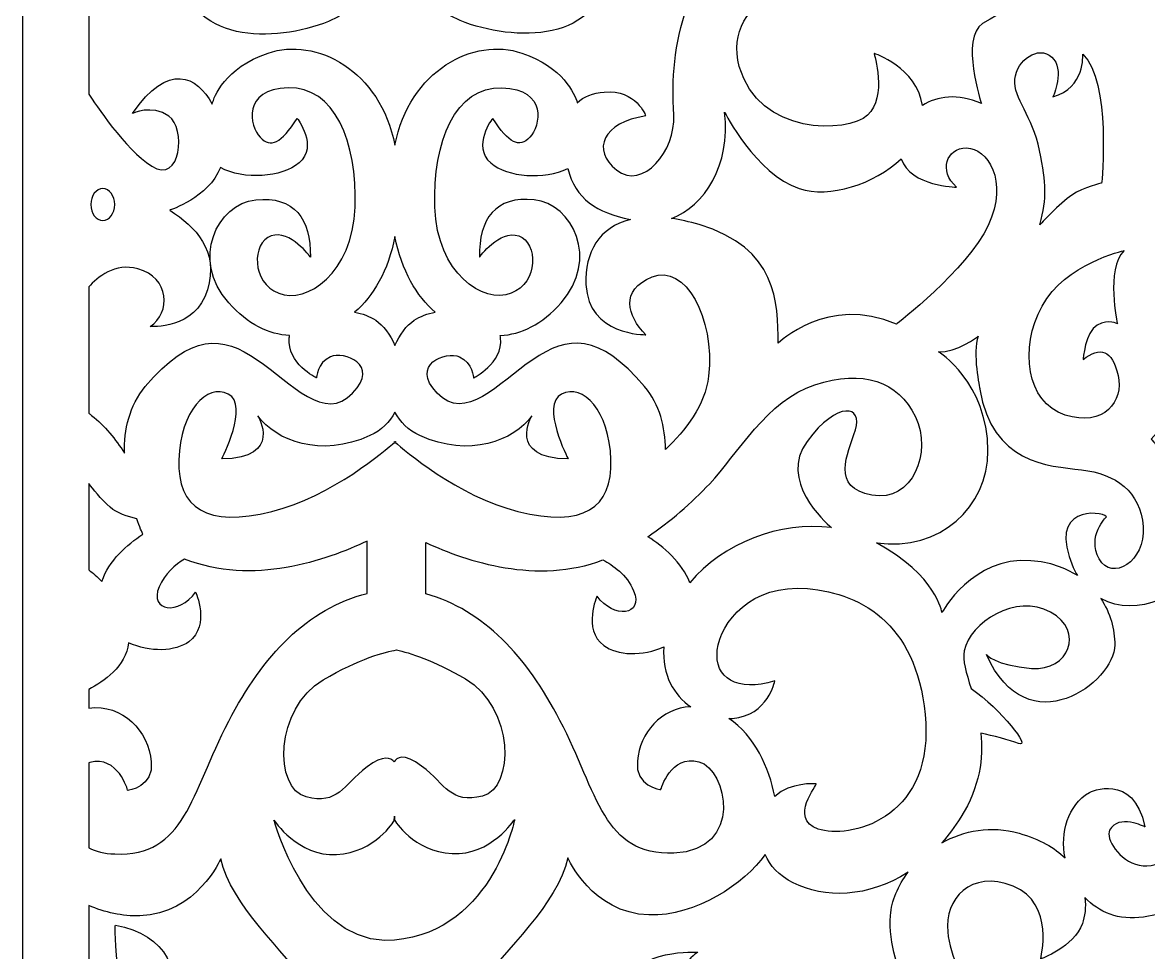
# Model space of a CAD drawing. Header units: centimetres. Extents: x -27.5 to -15.8, y -2.4 to 9.5.
# Drawn here: x -27.5 to -25.271, y 5.765 to 7.605 of the extents above; entities that cross this region are included whole.
import ezdxf

# ---------------------------------------------------------------- set-up
doc = ezdxf.new("R2010")
doc.units = ezdxf.units.CM
doc.header["$MEASUREMENT"] = 0
doc.layers.add('layer 1', color=7, linetype='Continuous')

msp = doc.modelspace()

# ---------------------------------------------------------------- linework, layer by layer
at = {"layer": 'layer 1', "color": 250}
for points, knots in [([(-21.89665, -2.43716), (-21.89665, -2.43716), (-27.5, -2.43716), (-27.5, -2.43716), (-27.5, -2.43716), (-27.5, -2.43716), (-27.5, 9.5), (-27.5, 9.5), (-27.5, 9.5), (-27.5, 9.5), (-21.89665, 9.5), (-21.89665, 9.5), (-21.89665, 9.5), (-21.89665, 9.5), (-21.89665, -2.43716), (-21.89665, -2.43716)], [0, 0, 0, 0, 0.2, 0.2, 0.2, 0.2, 0.4, 0.4, 0.4, 0.4, 0.6, 0.6, 0.6, 0.6, 1, 1, 1, 1]), ([(-27.36893, 7.46294), (-27.36893, 7.46294), (-27.36893, 7.7349), (-27.36893, 7.7349), (-27.36893, 7.7349), (-27.33963, 7.73187), (-27.25226, 7.72925), (-27.21783, 7.7999), (-27.21783, 7.7999), (-27.17621, 7.88541), (-27.21593, 7.9642), (-27.31624, 7.98096), (-27.31624, 7.98096), (-27.31624, 7.98096), (-27.31814, 7.94408), (-27.30868, 7.87703), (-27.30868, 7.87703), (-27.3032, 7.83817), (-27.33837, 7.82238), (-27.36893, 7.81598), (-27.36893, 7.81598), (-27.36893, 7.81598), (-27.36893, 8.02003), (-27.36893, 8.02003), (-27.36893, 8.02003), (-27.33678, 8.00648), (-27.30216, 7.99839), (-27.2679, 7.99949), (-27.2679, 7.99949), (-27.15495, 8.00311), (-27.10773, 8.11228), (-27.10773, 8.11228), (-27.10773, 8.11228), (-27.0872, 8.02131), (-26.98246, 7.92855), (-26.93112, 7.8594), (-26.93112, 7.8594), (-26.87979, 7.79027), (-26.91058, 7.70477), (-27.003, 7.67204), (-27.003, 7.67204), (-27.09542, 7.63928), (-27.12417, 7.76481), (-27.07693, 7.78664), (-27.07693, 7.78664), (-27.0297, 7.80847), (-27.003, 7.77937), (-27.003, 7.77937), (-27.003, 7.77937), (-27.003, 7.77937), (-27.00095, 7.84667), (-27.05434, 7.86485), (-27.05434, 7.86485), (-27.10773, 7.88305), (-27.20426, 7.87577), (-27.18988, 7.7175), (-27.18988, 7.7175), (-27.17551, 7.55922), (-27.00095, 7.5647), (-26.89415, 7.60654), (-26.89415, 7.60654), (-26.78736, 7.64838), (-26.78531, 7.83395), (-26.78531, 7.84848), (-26.78531, 7.84848), (-26.78531, 7.86305), (-26.75041, 7.85758), (-26.75041, 7.85758), (-26.75041, 7.85758), (-26.75041, 7.85758), (-26.75074, 7.85877), (-26.75074, 7.85877), (-26.75074, 7.85877), (-26.7461, 7.85733), (-26.74273, 7.85474), (-26.74273, 7.85023), (-26.74273, 7.85023), (-26.74273, 7.8357), (-26.74068, 7.65012), (-26.63389, 7.60829), (-26.63389, 7.60829), (-26.5271, 7.56645), (-26.35255, 7.56097), (-26.33818, 7.71925), (-26.33818, 7.71925), (-26.32379, 7.87752), (-26.42031, 7.8848), (-26.47369, 7.86661), (-26.47369, 7.86661), (-26.5271, 7.84842), (-26.52504, 7.7811), (-26.52504, 7.7811), (-26.52504, 7.7811), (-26.52504, 7.7811), (-26.49836, 7.81022), (-26.45113, 7.7884), (-26.45113, 7.7884), (-26.40389, 7.76654), (-26.43264, 7.64101), (-26.52504, 7.67375), (-26.52504, 7.67375), (-26.61747, 7.70652), (-26.64826, 7.79203), (-26.59693, 7.86115), (-26.59693, 7.86115), (-26.54559, 7.93028), (-26.44085, 8.02306), (-26.42031, 8.11401), (-26.42031, 8.11401), (-26.42031, 8.11401), (-26.37307, 8.00487), (-26.26014, 8.00122), (-26.26014, 8.00122), (-26.1671, 7.99822), (-26.07125, 8.06314), (-26.03004, 8.12068), (-26.03004, 8.12068), (-26.02076, 8.09935), (-26.00333, 8.07934), (-25.9743, 8.06464), (-25.9743, 8.06464), (-25.90724, 8.0307), (-25.8088, 8.03535), (-25.72387, 8.10225), (-25.72387, 8.10225), (-25.75743, 8.07031), (-25.77904, 8.02958), (-25.78191, 7.99092), (-25.78191, 7.99092), (-25.78611, 7.93431), (-25.76488, 7.8772), (-25.74743, 7.84092), (-25.74743, 7.84092), (-25.80768, 7.84195), (-25.87243, 7.83404), (-25.93772, 7.81442), (-25.93772, 7.81442), (-25.98826, 7.79926), (-26.03483, 7.77869), (-26.07394, 7.75448), (-26.07394, 7.75448), (-26.09791, 7.75496), (-26.17734, 7.76065), (-26.19899, 7.8138), (-26.19899, 7.8138), (-26.22461, 7.87659), (-26.16354, 7.91848), (-26.16354, 7.91848), (-26.16354, 7.91848), (-26.16354, 7.91848), (-26.28565, 7.92545), (-26.30534, 7.85393), (-26.30534, 7.85393), (-26.32429, 7.78514), (-26.27767, 7.69379), (-26.14622, 7.69618), (-26.14622, 7.69618), (-26.16373, 7.67707), (-26.17673, 7.65689), (-26.18414, 7.63617), (-26.18414, 7.63617), (-26.21085, 7.56156), (-26.21495, 7.49243), (-26.21085, 7.42149), (-26.21085, 7.42149), (-26.20673, 7.35054), (-26.27246, 7.27233), (-26.32379, 7.31233), (-26.32379, 7.31233), (-26.37514, 7.35236), (-26.35049, 7.40693), (-26.2663, 7.41966), (-26.2663, 7.41966), (-26.2663, 7.41966), (-26.28477, 7.47244), (-26.34844, 7.46696), (-26.34844, 7.46696), (-26.3712, 7.46502), (-26.38893, 7.45795), (-26.40182, 7.44594), (-26.40182, 7.44594), (-26.40719, 7.46348), (-26.4298, 7.51621), (-26.51158, 7.5441), (-26.51158, 7.5441), (-26.60622, 7.57633), (-26.73422, 7.51004), (-26.7628, 7.36169), (-26.7628, 7.36169), (-26.79141, 7.51004), (-26.91938, 7.57633), (-27.01401, 7.5441), (-27.01401, 7.5441), (-27.1005, 7.51462), (-27.12076, 7.45737), (-27.12454, 7.44329), (-27.12454, 7.44329), (-27.15451, 7.49848), (-27.21134, 7.52802), (-27.28217, 7.42451), (-27.28217, 7.42451), (-27.28217, 7.42451), (-27.24435, 7.44294), (-27.21027, 7.41949), (-27.21027, 7.41949), (-27.17621, 7.39599), (-27.18567, 7.28369), (-27.24435, 7.32057), (-27.24435, 7.32057), (-27.29681, 7.35354), (-27.35681, 7.44413), (-27.36893, 7.46294)], [0, 0, 0, 0, 0.0185185, 0.0185185, 0.0185185, 0.0185185, 0.037037, 0.037037, 0.037037, 0.037037, 0.0555556, 0.0555556, 0.0555556, 0.0555556, 0.0740741, 0.0740741, 0.0740741, 0.0740741, 0.0925926, 0.0925926, 0.0925926, 0.0925926, 0.1111111, 0.1111111, 0.1111111, 0.1111111, 0.1296296, 0.1296296, 0.1296296, 0.1296296, 0.1481481, 0.1481481, 0.1481481, 0.1481481, 0.1666667, 0.1666667, 0.1666667, 0.1666667, 0.1851852, 0.1851852, 0.1851852, 0.1851852, 0.2037037, 0.2037037, 0.2037037, 0.2037037, 0.2222222, 0.2222222, 0.2222222, 0.2222222, 0.2407407, 0.2407407, 0.2407407, 0.2407407, 0.2592593, 0.2592593, 0.2592593, 0.2592593, 0.2777778, 0.2777778, 0.2777778, 0.2777778, 0.2962963, 0.2962963, 0.2962963, 0.2962963, 0.3148148, 0.3148148, 0.3148148, 0.3148148, 0.3333333, 0.3333333, 0.3333333, 0.3333333, 0.3518519, 0.3518519, 0.3518519, 0.3518519, 0.3703704, 0.3703704, 0.3703704, 0.3703704, 0.3888889, 0.3888889, 0.3888889, 0.3888889, 0.4074074, 0.4074074, 0.4074074, 0.4074074, 0.4259259, 0.4259259, 0.4259259, 0.4259259, 0.4444444, 0.4444444, 0.4444444, 0.4444444, 0.462963, 0.462963, 0.462963, 0.462963, 0.4814815, 0.4814815, 0.4814815, 0.4814815, 0.5, 0.5, 0.5, 0.5, 0.5185185, 0.5185185, 0.5185185, 0.5185185, 0.537037, 0.537037, 0.537037, 0.537037, 0.5555556, 0.5555556, 0.5555556, 0.5555556, 0.5740741, 0.5740741, 0.5740741, 0.5740741, 0.5925926, 0.5925926, 0.5925926, 0.5925926, 0.6111111, 0.6111111, 0.6111111, 0.6111111, 0.6296296, 0.6296296, 0.6296296, 0.6296296, 0.6481481, 0.6481481, 0.6481481, 0.6481481, 0.6666667, 0.6666667, 0.6666667, 0.6666667, 0.6851852, 0.6851852, 0.6851852, 0.6851852, 0.7037037, 0.7037037, 0.7037037, 0.7037037, 0.7222222, 0.7222222, 0.7222222, 0.7222222, 0.7407407, 0.7407407, 0.7407407, 0.7407407, 0.7592593, 0.7592593, 0.7592593, 0.7592593, 0.7777778, 0.7777778, 0.7777778, 0.7777778, 0.7962963, 0.7962963, 0.7962963, 0.7962963, 0.8148148, 0.8148148, 0.8148148, 0.8148148, 0.8333333, 0.8333333, 0.8333333, 0.8333333, 0.8518519, 0.8518519, 0.8518519, 0.8518519, 0.8703704, 0.8703704, 0.8703704, 0.8703704, 0.8888889, 0.8888889, 0.8888889, 0.8888889, 0.9074074, 0.9074074, 0.9074074, 0.9074074, 0.9259259, 0.9259259, 0.9259259, 0.9259259, 0.9444444, 0.9444444, 0.9444444, 0.9444444, 0.962963, 0.962963, 0.962963, 0.962963, 1, 1, 1, 1]), ([(-25.71883, 7.44034), (-25.68997, 7.45899), (-25.64924, 7.46471), (-25.6018, 7.44419), (-25.6018, 7.44419), (-25.6018, 7.44419), (-25.64427, 7.57436), (-25.5996, 7.60229), (-25.5996, 7.60229), (-25.55493, 7.63022), (-25.5523, 7.62791), (-25.5523, 7.62791), (-25.5523, 7.62791), (-25.5523, 7.62791), (-25.55253, 7.63933), (-25.55123, 7.65524), (-25.55123, 7.65524), (-25.60525, 7.6769), (-25.70817, 7.713), (-25.80043, 7.71592), (-25.80043, 7.71592), (-25.93288, 7.7201), (-26.11899, 7.65444), (-26.08112, 7.51754), (-26.08112, 7.51754), (-26.04328, 7.38062), (-25.86665, 7.38483), (-25.82723, 7.42115), (-25.82723, 7.42115), (-25.7878, 7.45746), (-25.8145, 7.54336), (-25.8145, 7.54336), (-25.8145, 7.54336), (-25.8145, 7.54336), (-25.72967, 7.51632), (-25.71883, 7.44034)], [0, 0, 0, 0, 0.1, 0.1, 0.1, 0.1, 0.2, 0.2, 0.2, 0.2, 0.3, 0.3, 0.3, 0.3, 0.4, 0.4, 0.4, 0.4, 0.5, 0.5, 0.5, 0.5, 0.6, 0.6, 0.6, 0.6, 0.7, 0.7, 0.7, 0.7, 0.8, 0.8, 0.8, 0.8, 1, 1, 1, 1]), ([(-25.36392, 7.2869), (-25.36392, 7.2869), (-25.34422, 7.48928), (-25.40133, 7.54162), (-25.40133, 7.54162), (-25.40133, 7.54162), (-25.39599, 7.47499), (-25.46024, 7.45778), (-25.46024, 7.45778), (-25.46024, 7.45778), (-25.43599, 7.51258), (-25.46265, 7.53621), (-25.46265, 7.53621), (-25.48933, 7.55984), (-25.53177, 7.53086), (-25.53543, 7.49217), (-25.53543, 7.49217), (-25.53905, 7.45352), (-25.50025, 7.4202), (-25.48691, 7.35145), (-25.48691, 7.35145), (-25.47358, 7.28271), (-25.47151, 7.26054), (-25.48628, 7.20433), (-25.48628, 7.20433), (-25.48628, 7.20433), (-25.44642, 7.24746), (-25.42285, 7.26315), (-25.42285, 7.26315), (-25.39922, 7.27884), (-25.36392, 7.2869), (-25.36392, 7.2869)], [0, 0, 0, 0, 0.1111111, 0.1111111, 0.1111111, 0.1111111, 0.2222222, 0.2222222, 0.2222222, 0.2222222, 0.3333333, 0.3333333, 0.3333333, 0.3333333, 0.4444444, 0.4444444, 0.4444444, 0.4444444, 0.5555556, 0.5555556, 0.5555556, 0.5555556, 0.6666667, 0.6666667, 0.6666667, 0.6666667, 0.7777778, 0.7777778, 0.7777778, 0.7777778, 1, 1, 1, 1]), ([(-27.36893, 6.83177), (-27.36893, 6.83177), (-27.36893, 7.08154), (-27.36893, 7.08154), (-27.36893, 7.08154), (-27.35243, 7.09971), (-27.3169, 7.13002), (-27.27167, 7.11729), (-27.27167, 7.11729), (-27.20859, 7.09953), (-27.20575, 7.03094), (-27.24728, 7.003), (-27.24728, 7.003), (-27.24728, 7.003), (-27.15699, 6.99667), (-27.13406, 7.07539), (-27.13406, 7.07539), (-27.11112, 7.15411), (-27.15728, 7.19986), (-27.20838, 7.23341), (-27.20838, 7.23341), (-27.20838, 7.23341), (-27.13181, 7.25781), (-27.10817, 7.31767), (-27.10817, 7.31767), (-27.0623, 7.29249), (-26.98639, 7.29775), (-26.95255, 7.32673), (-26.95255, 7.32673), (-26.91397, 7.35982), (-26.95627, 7.4149), (-26.95627, 7.4149), (-26.95627, 7.4149), (-26.98863, 7.36532), (-27.00854, 7.35541), (-27.0297, 7.37743), (-27.0297, 7.37743), (-27.05085, 7.39947), (-27.06585, 7.47251), (-26.97438, 7.4752), (-26.97438, 7.4752), (-26.88289, 7.47792), (-26.83716, 7.36988), (-26.84174, 7.2389), (-26.84174, 7.2389), (-26.84632, 7.10789), (-26.93777, 7.04712), (-26.99265, 7.06874), (-26.99265, 7.06874), (-27.04754, 7.09035), (-27.04601, 7.16867), (-27.00792, 7.18218), (-27.00792, 7.18218), (-26.96979, 7.19567), (-26.93017, 7.1403), (-26.93017, 7.1403), (-26.93017, 7.1403), (-26.92864, 7.21593), (-26.96216, 7.26184), (-27.0384, 7.25373), (-27.0384, 7.25373), (-27.11462, 7.24564), (-27.16798, 7.13625), (-27.09176, 7.04982), (-27.09176, 7.04982), (-27.05383, 7.00683), (-27.01212, 6.98757), (-26.97134, 6.98505), (-26.97134, 6.98505), (-26.97167, 6.9836), (-26.97192, 6.98217), (-26.97206, 6.98068), (-26.97206, 6.98068), (-26.97695, 6.93014), (-26.91829, 6.9013), (-26.91829, 6.9013), (-26.91829, 6.9013), (-26.91829, 6.9013), (-26.91665, 6.9316), (-26.89059, 6.94313), (-26.89059, 6.94313), (-26.86449, 6.9547), (-26.79117, 6.92871), (-26.84659, 6.87096), (-26.84659, 6.87096), (-26.90197, 6.81323), (-26.96696, 6.88989), (-27.03571, 6.93746), (-27.03571, 6.93746), (-27.10445, 6.98502), (-27.16676, 6.99075), (-27.257, 6.88418), (-27.257, 6.88418), (-27.28897, 6.8464), (-27.29882, 6.79861), (-27.29827, 6.75265), (-27.29827, 6.75265), (-27.3155, 6.77992), (-27.33699, 6.80646), (-27.36324, 6.82697), (-27.36324, 6.82697), (-27.36522, 6.82852), (-27.36711, 6.83012), (-27.36893, 6.83177)], [0, 0, 0, 0, 0.037037, 0.037037, 0.037037, 0.037037, 0.0740741, 0.0740741, 0.0740741, 0.0740741, 0.1111111, 0.1111111, 0.1111111, 0.1111111, 0.1481481, 0.1481481, 0.1481481, 0.1481481, 0.1851852, 0.1851852, 0.1851852, 0.1851852, 0.2222222, 0.2222222, 0.2222222, 0.2222222, 0.2592593, 0.2592593, 0.2592593, 0.2592593, 0.2962963, 0.2962963, 0.2962963, 0.2962963, 0.3333333, 0.3333333, 0.3333333, 0.3333333, 0.3703704, 0.3703704, 0.3703704, 0.3703704, 0.4074074, 0.4074074, 0.4074074, 0.4074074, 0.4444444, 0.4444444, 0.4444444, 0.4444444, 0.4814815, 0.4814815, 0.4814815, 0.4814815, 0.5185185, 0.5185185, 0.5185185, 0.5185185, 0.5555556, 0.5555556, 0.5555556, 0.5555556, 0.5925926, 0.5925926, 0.5925926, 0.5925926, 0.6296296, 0.6296296, 0.6296296, 0.6296296, 0.6666667, 0.6666667, 0.6666667, 0.6666667, 0.7037037, 0.7037037, 0.7037037, 0.7037037, 0.7407407, 0.7407407, 0.7407407, 0.7407407, 0.7777778, 0.7777778, 0.7777778, 0.7777778, 0.8148148, 0.8148148, 0.8148148, 0.8148148, 0.8518519, 0.8518519, 0.8518519, 0.8518519, 0.8888889, 0.8888889, 0.8888889, 0.8888889, 0.9259259, 0.9259259, 0.9259259, 0.9259259, 1, 1, 1, 1]), ([(-26.22734, 6.75976), (-26.18841, 6.79657), (-26.14826, 6.84756), (-26.14188, 6.9051), (-26.14188, 6.9051), (-26.12899, 7.02118), (-26.18915, 7.12774), (-26.25357, 7.10111), (-26.25357, 7.10111), (-26.31804, 7.07447), (-26.303, 7.02499), (-26.26647, 6.98691), (-26.26647, 6.98691), (-26.26647, 6.98691), (-26.38033, 6.98502), (-26.38463, 7.08587), (-26.38463, 7.08587), (-26.38737, 7.15026), (-26.35836, 7.19942), (-26.29682, 7.21472), (-26.29682, 7.21472), (-26.36337, 7.229), (-26.40546, 7.25469), (-26.42078, 7.31588), (-26.42078, 7.31588), (-26.46692, 7.29274), (-26.54003, 7.29844), (-26.57304, 7.32673), (-26.57304, 7.32673), (-26.61162, 7.35982), (-26.5693, 7.4149), (-26.5693, 7.4149), (-26.5693, 7.4149), (-26.53697, 7.36532), (-26.51707, 7.35541), (-26.4959, 7.37743), (-26.4959, 7.37743), (-26.47477, 7.39947), (-26.45977, 7.47251), (-26.55124, 7.4752), (-26.55124, 7.4752), (-26.64269, 7.47792), (-26.68845, 7.36988), (-26.68386, 7.2389), (-26.68386, 7.2389), (-26.67928, 7.10789), (-26.58782, 7.04712), (-26.53293, 7.06874), (-26.53293, 7.06874), (-26.47806, 7.09035), (-26.47958, 7.16867), (-26.51768, 7.18218), (-26.51768, 7.18218), (-26.55581, 7.19567), (-26.59545, 7.1403), (-26.59545, 7.1403), (-26.59545, 7.1403), (-26.59696, 7.21593), (-26.56342, 7.26184), (-26.4872, 7.25373), (-26.4872, 7.25373), (-26.41099, 7.24564), (-26.35762, 7.13625), (-26.43385, 7.04982), (-26.43385, 7.04982), (-26.47178, 7.00683), (-26.51348, 6.98757), (-26.55424, 6.98505), (-26.55424, 6.98505), (-26.55394, 6.9836), (-26.55369, 6.98217), (-26.55354, 6.98068), (-26.55354, 6.98068), (-26.54868, 6.93014), (-26.60732, 6.9013), (-26.60732, 6.9013), (-26.60732, 6.9013), (-26.60732, 6.9013), (-26.60893, 6.9316), (-26.63502, 6.94313), (-26.63502, 6.94313), (-26.66109, 6.9547), (-26.73442, 6.92871), (-26.67903, 6.87096), (-26.67903, 6.87096), (-26.62362, 6.81323), (-26.55864, 6.88989), (-26.4899, 6.93746), (-26.4899, 6.93746), (-26.42116, 6.98502), (-26.35885, 6.99075), (-26.26863, 6.88418), (-26.26863, 6.88418), (-26.23828, 6.84833), (-26.22784, 6.8035), (-26.22734, 6.75976)], [0, 0, 0, 0, 0.04, 0.04, 0.04, 0.04, 0.08, 0.08, 0.08, 0.08, 0.12, 0.12, 0.12, 0.12, 0.16, 0.16, 0.16, 0.16, 0.2, 0.2, 0.2, 0.2, 0.24, 0.24, 0.24, 0.24, 0.28, 0.28, 0.28, 0.28, 0.32, 0.32, 0.32, 0.32, 0.36, 0.36, 0.36, 0.36, 0.4, 0.4, 0.4, 0.4, 0.44, 0.44, 0.44, 0.44, 0.48, 0.48, 0.48, 0.48, 0.52, 0.52, 0.52, 0.52, 0.56, 0.56, 0.56, 0.56, 0.6, 0.6, 0.6, 0.6, 0.64, 0.64, 0.64, 0.64, 0.68, 0.68, 0.68, 0.68, 0.72, 0.72, 0.72, 0.72, 0.76, 0.76, 0.76, 0.76, 0.8, 0.8, 0.8, 0.8, 0.84, 0.84, 0.84, 0.84, 0.88, 0.88, 0.88, 0.88, 0.92, 0.92, 0.92, 0.92, 1, 1, 1, 1]), ([(-26.21533, 7.21684), (-26.19838, 7.21443), (-26.18016, 7.21042), (-26.16063, 7.20465), (-26.16063, 7.20465), (-26.00597, 7.15898), (-26.00438, 7.04971), (-26.00438, 6.9698), (-26.00438, 6.9698), (-26.00438, 6.9698), (-25.90556, 7.06686), (-25.77023, 7.00787), (-25.77023, 7.00787), (-25.77023, 7.00787), (-25.63009, 7.11438), (-25.58846, 7.20324), (-25.58846, 7.20324), (-25.54683, 7.29207), (-25.59117, 7.35631), (-25.63134, 7.35631), (-25.63134, 7.35631), (-25.67147, 7.35631), (-25.68682, 7.31131), (-25.65141, 7.27892), (-25.65141, 7.27892), (-25.65141, 7.27892), (-25.74146, 7.27983), (-25.76083, 7.33497), (-25.76083, 7.33497), (-25.81362, 7.28464), (-25.90335, 7.25604), (-25.96233, 7.27595), (-25.96233, 7.27595), (-26.0486, 7.30507), (-26.11022, 7.42693), (-26.11022, 7.42693), (-26.11022, 7.42693), (-26.09756, 7.32178), (-26.15078, 7.24149), (-26.21533, 7.21684)], [0, 0, 0, 0, 0.0909091, 0.0909091, 0.0909091, 0.0909091, 0.1818182, 0.1818182, 0.1818182, 0.1818182, 0.2727273, 0.2727273, 0.2727273, 0.2727273, 0.3636364, 0.3636364, 0.3636364, 0.3636364, 0.4545455, 0.4545455, 0.4545455, 0.4545455, 0.5454545, 0.5454545, 0.5454545, 0.5454545, 0.6363636, 0.6363636, 0.6363636, 0.6363636, 0.7272727, 0.7272727, 0.7272727, 0.7272727, 0.8181818, 0.8181818, 0.8181818, 0.8181818, 1, 1, 1, 1]), ([(-27.34115, 7.21299), (-27.35418, 7.21299), (-27.36482, 7.22712), (-27.36482, 7.24442), (-27.36482, 7.24442), (-27.36482, 7.26175), (-27.35418, 7.27585), (-27.34115, 7.27585), (-27.34115, 7.27585), (-27.32813, 7.27585), (-27.31751, 7.26175), (-27.31751, 7.24442), (-27.31751, 7.24442), (-27.31751, 7.22712), (-27.32813, 7.21299), (-27.34115, 7.21299)], [0, 0, 0, 0, 0.2, 0.2, 0.2, 0.2, 0.4, 0.4, 0.4, 0.4, 0.6, 0.6, 0.6, 0.6, 1, 1, 1, 1]), ([(-26.7628, 7.18145), (-26.74941, 7.11316), (-26.72005, 7.06308), (-26.68297, 7.03147), (-26.68297, 7.03147), (-26.6982, 7.02854), (-26.71258, 7.02326), (-26.72465, 7.01532), (-26.72465, 7.01532), (-26.74005, 7.0052), (-26.75339, 6.98719), (-26.7628, 6.96544), (-26.7628, 6.96544), (-26.7722, 6.98719), (-26.78559, 7.0052), (-26.80094, 7.01532), (-26.80094, 7.01532), (-26.81301, 7.02326), (-26.82738, 7.02854), (-26.84263, 7.03147), (-26.84263, 7.03147), (-26.80554, 7.06308), (-26.77621, 7.11316), (-26.7628, 7.18145)], [0, 0, 0, 0, 0.1428571, 0.1428571, 0.1428571, 0.1428571, 0.2857143, 0.2857143, 0.2857143, 0.2857143, 0.4285714, 0.4285714, 0.4285714, 0.4285714, 0.5714286, 0.5714286, 0.5714286, 0.5714286, 0.7142857, 0.7142857, 0.7142857, 0.7142857, 1, 1, 1, 1]), ([(-25.43638, 5.95151), (-25.4567, 5.97137), (-25.48605, 5.98881), (-25.52731, 6.00046), (-25.52731, 6.00046), (-25.58333, 6.0163), (-25.63678, 6.00587), (-25.68015, 5.98145), (-25.68015, 5.98145), (-25.66696, 5.99648), (-25.65437, 6.01339), (-25.6426, 6.03228), (-25.6426, 6.03228), (-25.60449, 6.09339), (-25.59792, 6.14957), (-25.6029, 6.19856), (-25.6029, 6.19856), (-25.57984, 6.1933), (-25.54651, 6.18514), (-25.52852, 6.17807), (-25.52852, 6.17807), (-25.50152, 6.16741), (-25.56298, 6.24616), (-25.62249, 6.28686), (-25.62249, 6.28686), (-25.63177, 6.31779), (-25.63981, 6.34305), (-25.63611, 6.36139), (-25.63611, 6.36139), (-25.62467, 6.4177), (-25.53342, 6.47543), (-25.46497, 6.43789), (-25.46497, 6.43789), (-25.39655, 6.40036), (-25.42912, 6.32097), (-25.50246, 6.32675), (-25.50246, 6.32675), (-25.57579, 6.33254), (-25.59207, 6.35418), (-25.59207, 6.35418), (-25.59207, 6.35418), (-25.51061, 6.17085), (-25.33787, 6.29931), (-25.33787, 6.37295), (-25.33787, 6.37295), (-25.33787, 6.40385), (-25.34668, 6.43655), (-25.36549, 6.46474), (-25.36549, 6.46474), (-25.29477, 6.42632), (-25.19404, 6.46722), (-25.17375, 6.55009), (-25.17375, 6.55009), (-25.14706, 6.65925), (-25.2658, 6.77993), (-25.2658, 6.77993), (-25.2658, 6.77993), (-25.20429, 6.8414), (-25.23426, 6.94479), (-25.23426, 6.94479), (-25.23426, 6.94479), (-25.19168, 6.91685), (-25.13808, 6.90986), (-25.11442, 6.97831), (-25.11442, 6.97831), (-25.09076, 7.04677), (-25.1491, 7.07471), (-25.1491, 7.07471), (-25.1491, 7.07471), (-25.13808, 7.03978), (-25.16329, 7.00065), (-25.20114, 7.00624), (-25.20114, 7.00624), (-25.239, 7.01183), (-25.27211, 7.07609), (-25.24845, 7.1292), (-25.24845, 7.1292), (-25.2248, 7.18225), (-25.1349, 7.17807), (-25.03082, 7.09706), (-25.03082, 7.09706), (-24.92674, 7.01603), (-24.89159, 6.86133), (-24.90449, 6.76239), (-24.90449, 6.76239), (-24.90976, 6.72177), (-24.92227, 6.68597), (-24.93522, 6.65786), (-24.93522, 6.65786), (-24.96446, 6.68712), (-25.00122, 6.70126), (-25.04199, 6.70126), (-25.04199, 6.70126), (-25.12083, 6.70126), (-25.16893, 6.62142), (-25.16893, 6.62142), (-25.16893, 6.62142), (-25.08682, 6.63686), (-25.03457, 6.60818), (-24.99974, 6.54208), (-24.99974, 6.54208), (-24.9649, 6.47596), (-25.00222, 6.41203), (-25.06442, 6.35251), (-25.06442, 6.35251), (-25.12663, 6.29299), (-25.15648, 6.08582), (-25.15648, 6.08582), (-25.15648, 6.08582), (-25.23859, 5.82794), (-25.36549, 5.97342), (-25.34807, 6.00648), (-25.34807, 6.00648), (-25.33064, 6.03953), (-25.27842, 6.01309), (-25.27842, 6.01309), (-25.27842, 6.01309), (-25.30079, 6.12328), (-25.38789, 6.08142), (-25.38789, 6.08142), (-25.38789, 6.08142), (-25.43157, 6.05498), (-25.44602, 6.00187), (-25.43638, 5.95151)], [0, 0, 0, 0, 0.03125, 0.03125, 0.03125, 0.03125, 0.0625, 0.0625, 0.0625, 0.0625, 0.09375, 0.09375, 0.09375, 0.09375, 0.125, 0.125, 0.125, 0.125, 0.15625, 0.15625, 0.15625, 0.15625, 0.1875, 0.1875, 0.1875, 0.1875, 0.21875, 0.21875, 0.21875, 0.21875, 0.25, 0.25, 0.25, 0.25, 0.28125, 0.28125, 0.28125, 0.28125, 0.3125, 0.3125, 0.3125, 0.3125, 0.34375, 0.34375, 0.34375, 0.34375, 0.375, 0.375, 0.375, 0.375, 0.40625, 0.40625, 0.40625, 0.40625, 0.4375, 0.4375, 0.4375, 0.4375, 0.46875, 0.46875, 0.46875, 0.46875, 0.5, 0.5, 0.5, 0.5, 0.53125, 0.53125, 0.53125, 0.53125, 0.5625, 0.5625, 0.5625, 0.5625, 0.59375, 0.59375, 0.59375, 0.59375, 0.625, 0.625, 0.625, 0.625, 0.65625, 0.65625, 0.65625, 0.65625, 0.6875, 0.6875, 0.6875, 0.6875, 0.71875, 0.71875, 0.71875, 0.71875, 0.75, 0.75, 0.75, 0.75, 0.78125, 0.78125, 0.78125, 0.78125, 0.8125, 0.8125, 0.8125, 0.8125, 0.84375, 0.84375, 0.84375, 0.84375, 0.875, 0.875, 0.875, 0.875, 0.90625, 0.90625, 0.90625, 0.90625, 0.9375, 0.9375, 0.9375, 0.9375, 1, 1, 1, 1]), ([(-25.33284, 7.0083), (-25.33284, 7.0083), (-25.35643, 7.11679), (-25.31956, 7.15339), (-25.31956, 7.15339), (-25.31956, 7.15339), (-25.43612, 7.12724), (-25.48183, 7.04359), (-25.48183, 7.04359), (-25.52758, 6.95994), (-25.51284, 6.85277), (-25.43612, 6.82792), (-25.43612, 6.82792), (-25.35939, 6.80311), (-25.31956, 6.85538), (-25.33135, 6.90635), (-25.33135, 6.90635), (-25.34317, 6.95734), (-25.36677, 6.96385), (-25.40071, 6.93771), (-25.40071, 6.93771), (-25.40071, 6.93771), (-25.39627, 6.9926), (-25.37268, 7.00568), (-25.37268, 7.00568), (-25.34906, 7.01875), (-25.33284, 7.0083), (-25.33284, 7.0083)], [0, 0, 0, 0, 0.125, 0.125, 0.125, 0.125, 0.25, 0.25, 0.25, 0.25, 0.375, 0.375, 0.375, 0.375, 0.5, 0.5, 0.5, 0.5, 0.625, 0.625, 0.625, 0.625, 0.75, 0.75, 0.75, 0.75, 1, 1, 1, 1]), ([(-25.41201, 6.51041), (-25.41496, 6.51543), (-25.41772, 6.52078), (-25.42019, 6.52645), (-25.42019, 6.52645), (-25.47358, 6.64833), (-25.36476, 6.63923), (-25.35448, 6.62651), (-25.35448, 6.62651), (-25.35448, 6.62651), (-25.39364, 6.58835), (-25.36877, 6.54318), (-25.36877, 6.54318), (-25.34389, 6.49799), (-25.27671, 6.53766), (-25.28168, 6.60709), (-25.28168, 6.60709), (-25.28665, 6.67652), (-25.3364, 6.71179), (-25.4036, 6.7195), (-25.4036, 6.7195), (-25.47076, 6.72722), (-25.58037, 6.73202), (-25.60502, 6.87937), (-25.60502, 6.87937), (-25.60502, 6.87937), (-25.62064, 6.95176), (-25.60801, 6.98388), (-25.60801, 6.98388), (-25.60801, 6.98388), (-25.65215, 6.95036), (-25.68686, 6.95316), (-25.68686, 6.95316), (-25.68686, 6.95316), (-25.58908, 6.89217), (-25.58908, 6.7571), (-25.58908, 6.7571), (-25.58908, 6.64648), (-25.68329, 6.55668), (-25.8097, 6.57505), (-25.8097, 6.57505), (-25.68987, 6.51033), (-25.68001, 6.43697), (-25.68001, 6.43697), (-25.68001, 6.43697), (-25.68001, 6.43697), (-25.61984, 6.54923), (-25.50384, 6.53971), (-25.50384, 6.53971), (-25.4666, 6.53667), (-25.43618, 6.52597), (-25.41201, 6.51041)], [0, 0, 0, 0, 0.0714286, 0.0714286, 0.0714286, 0.0714286, 0.1428571, 0.1428571, 0.1428571, 0.1428571, 0.2142857, 0.2142857, 0.2142857, 0.2142857, 0.2857143, 0.2857143, 0.2857143, 0.2857143, 0.3571429, 0.3571429, 0.3571429, 0.3571429, 0.4285714, 0.4285714, 0.4285714, 0.4285714, 0.5, 0.5, 0.5, 0.5, 0.5714286, 0.5714286, 0.5714286, 0.5714286, 0.6428571, 0.6428571, 0.6428571, 0.6428571, 0.7142857, 0.7142857, 0.7142857, 0.7142857, 0.7857143, 0.7857143, 0.7857143, 0.7857143, 0.8571429, 0.8571429, 0.8571429, 0.8571429, 1, 1, 1, 1]), ([(-26.17888, 6.49583), (-26.11466, 6.57446), (-25.9998, 6.61868), (-25.89888, 6.60515), (-25.89888, 6.60515), (-25.91176, 6.61616), (-26.00365, 6.69886), (-25.94709, 6.77568), (-25.94709, 6.77568), (-25.88638, 6.85813), (-25.83512, 6.84618), (-25.85129, 6.79836), (-25.85129, 6.79836), (-25.86749, 6.75056), (-25.89987, 6.68364), (-25.81891, 6.6693), (-25.81891, 6.6693), (-25.73795, 6.65496), (-25.69884, 6.75415), (-25.73258, 6.82467), (-25.73258, 6.82467), (-25.7663, 6.89519), (-25.83682, 6.91842), (-25.93132, 6.88798), (-25.93132, 6.88798), (-26.02586, 6.85753), (-26.08602, 6.74906), (-26.13972, 6.69198), (-26.13972, 6.69198), (-26.1753, 6.65414), (-26.21842, 6.61717), (-26.26224, 6.5871), (-26.26224, 6.5871), (-26.23149, 6.56776), (-26.19414, 6.53632), (-26.17888, 6.49583)], [0, 0, 0, 0, 0.1, 0.1, 0.1, 0.1, 0.2, 0.2, 0.2, 0.2, 0.3, 0.3, 0.3, 0.3, 0.4, 0.4, 0.4, 0.4, 0.5, 0.5, 0.5, 0.5, 0.6, 0.6, 0.6, 0.6, 0.7, 0.7, 0.7, 0.7, 0.8, 0.8, 0.8, 0.8, 1, 1, 1, 1]), ([(-26.7628, 6.83358), (-26.75259, 6.81429), (-26.73652, 6.79789), (-26.71324, 6.78725), (-26.71324, 6.78725), (-26.61547, 6.74248), (-26.52748, 6.77713), (-26.49164, 6.82622), (-26.49164, 6.82622), (-26.49164, 6.82622), (-26.54215, 6.74248), (-26.41992, 6.74106), (-26.41992, 6.74106), (-26.41992, 6.74106), (-26.47533, 6.84786), (-26.43295, 6.8695), (-26.43295, 6.8695), (-26.39059, 6.89117), (-26.33844, 6.83631), (-26.33517, 6.73961), (-26.33517, 6.73961), (-26.33192, 6.64288), (-26.39059, 6.60536), (-26.51933, 6.63713), (-26.51933, 6.63713), (-26.63812, 6.66643), (-26.74583, 6.75965), (-26.76174, 6.77387), (-26.76174, 6.77387), (-26.76174, 6.77387), (-26.76184, 6.77568), (-26.76184, 6.77568), (-26.76184, 6.77568), (-26.76184, 6.77568), (-26.76219, 6.77538), (-26.7628, 6.77481), (-26.7628, 6.77481), (-26.76344, 6.77538), (-26.76375, 6.77568), (-26.76375, 6.77568), (-26.76375, 6.77568), (-26.76375, 6.77568), (-26.76386, 6.77387), (-26.76386, 6.77387), (-26.76386, 6.77387), (-26.77973, 6.75969), (-26.88743, 6.66644), (-27.00627, 6.63713), (-27.00627, 6.63713), (-27.13502, 6.60536), (-27.19367, 6.64288), (-27.19042, 6.73961), (-27.19042, 6.73961), (-27.18717, 6.83631), (-27.13502, 6.89117), (-27.09264, 6.8695), (-27.09264, 6.8695), (-27.05027, 6.84786), (-27.10569, 6.74106), (-27.10569, 6.74106), (-27.10569, 6.74106), (-26.98346, 6.74248), (-27.03398, 6.82622), (-27.03398, 6.82622), (-27.03398, 6.82622), (-26.99812, 6.77713), (-26.91013, 6.74248), (-26.81237, 6.78725), (-26.81237, 6.78725), (-26.78907, 6.79789), (-26.77301, 6.81429), (-26.7628, 6.83358)], [0, 0, 0, 0, 0.0526316, 0.0526316, 0.0526316, 0.0526316, 0.1052632, 0.1052632, 0.1052632, 0.1052632, 0.1578947, 0.1578947, 0.1578947, 0.1578947, 0.2105263, 0.2105263, 0.2105263, 0.2105263, 0.2631579, 0.2631579, 0.2631579, 0.2631579, 0.3157895, 0.3157895, 0.3157895, 0.3157895, 0.3684211, 0.3684211, 0.3684211, 0.3684211, 0.4210526, 0.4210526, 0.4210526, 0.4210526, 0.4736842, 0.4736842, 0.4736842, 0.4736842, 0.5263158, 0.5263158, 0.5263158, 0.5263158, 0.5789474, 0.5789474, 0.5789474, 0.5789474, 0.6315789, 0.6315789, 0.6315789, 0.6315789, 0.6842105, 0.6842105, 0.6842105, 0.6842105, 0.7368421, 0.7368421, 0.7368421, 0.7368421, 0.7894737, 0.7894737, 0.7894737, 0.7894737, 0.8421053, 0.8421053, 0.8421053, 0.8421053, 0.8947368, 0.8947368, 0.8947368, 0.8947368, 1, 1, 1, 1]), ([(-27.36893, 6.52164), (-27.36893, 6.52164), (-27.36893, 6.69231), (-27.36893, 6.69231), (-27.36893, 6.69231), (-27.36125, 6.68212), (-27.34519, 6.66197), (-27.32645, 6.64536), (-27.32645, 6.64536), (-27.31342, 6.63382), (-27.29202, 6.62685), (-27.27373, 6.62277), (-27.27373, 6.62277), (-27.268, 6.6061), (-27.26318, 6.59498), (-27.26188, 6.59211), (-27.26188, 6.59211), (-27.29302, 6.57181), (-27.3294, 6.53964), (-27.34278, 6.49864), (-27.34278, 6.49864), (-27.35209, 6.50798), (-27.36123, 6.51569), (-27.36893, 6.52164)], [0, 0, 0, 0, 0.1428571, 0.1428571, 0.1428571, 0.1428571, 0.2857143, 0.2857143, 0.2857143, 0.2857143, 0.4285714, 0.4285714, 0.4285714, 0.4285714, 0.5714286, 0.5714286, 0.5714286, 0.5714286, 0.7142857, 0.7142857, 0.7142857, 0.7142857, 1, 1, 1, 1]), ([(-27.36893, 5.97139), (-27.36893, 5.97139), (-27.36893, 6.1396), (-27.36893, 6.1396), (-27.36893, 6.1396), (-27.36823, 6.13984), (-27.36754, 6.14006), (-27.36683, 6.14025), (-27.36683, 6.14025), (-27.311, 6.15546), (-27.29164, 6.08507), (-27.29164, 6.08507), (-27.29164, 6.08507), (-27.29164, 6.08507), (-27.23902, 6.09197), (-27.24511, 6.14194), (-27.24511, 6.14194), (-27.25016, 6.20221), (-27.30204, 6.25691), (-27.36893, 6.24818), (-27.36893, 6.24818), (-27.36893, 6.24818), (-27.36893, 6.28505), (-27.36893, 6.28505), (-27.36893, 6.28505), (-27.33906, 6.30028), (-27.29567, 6.3302), (-27.2899, 6.37728), (-27.2899, 6.37728), (-27.24868, 6.35771), (-27.19631, 6.35986), (-27.17058, 6.37952), (-27.17058, 6.37952), (-27.12779, 6.41218), (-27.1573, 6.47753), (-27.1573, 6.47753), (-27.1573, 6.47753), (-27.18977, 6.43179), (-27.25024, 6.43833), (-27.22958, 6.48797), (-27.22958, 6.48797), (-27.2187, 6.51416), (-27.19715, 6.53203), (-27.17919, 6.54299), (-27.17919, 6.54299), (-27.04469, 6.48953), (-26.8988, 6.53987), (-26.81759, 6.57865), (-26.81759, 6.57865), (-26.81759, 6.57865), (-26.81759, 6.4751), (-26.81759, 6.4751), (-26.81759, 6.4751), (-26.93674, 6.44453), (-27.02394, 6.35272), (-27.09186, 6.22207), (-27.09186, 6.22207), (-27.16706, 6.07745), (-27.1778, 5.95376), (-27.31743, 5.95946), (-27.31743, 5.95946), (-27.33834, 5.96031), (-27.35531, 5.96463), (-27.36893, 5.97139)], [0, 0, 0, 0, 0.0588235, 0.0588235, 0.0588235, 0.0588235, 0.1176471, 0.1176471, 0.1176471, 0.1176471, 0.1764706, 0.1764706, 0.1764706, 0.1764706, 0.2352941, 0.2352941, 0.2352941, 0.2352941, 0.2941176, 0.2941176, 0.2941176, 0.2941176, 0.3529412, 0.3529412, 0.3529412, 0.3529412, 0.4117647, 0.4117647, 0.4117647, 0.4117647, 0.4705882, 0.4705882, 0.4705882, 0.4705882, 0.5294118, 0.5294118, 0.5294118, 0.5294118, 0.5882353, 0.5882353, 0.5882353, 0.5882353, 0.6470588, 0.6470588, 0.6470588, 0.6470588, 0.7058824, 0.7058824, 0.7058824, 0.7058824, 0.7647059, 0.7647059, 0.7647059, 0.7647059, 0.8235294, 0.8235294, 0.8235294, 0.8235294, 0.8823529, 0.8823529, 0.8823529, 0.8823529, 1, 1, 1, 1]), ([(-26.17732, 6.25081), (-26.21018, 6.27349), (-26.23462, 6.31271), (-26.2305, 6.36937), (-26.2305, 6.36937), (-26.27166, 6.35004), (-26.32375, 6.35223), (-26.34938, 6.3718), (-26.34938, 6.3718), (-26.39216, 6.40448), (-26.36266, 6.46983), (-26.36266, 6.46983), (-26.36266, 6.46983), (-26.3302, 6.42409), (-26.26972, 6.4306), (-26.29036, 6.48028), (-26.29036, 6.48028), (-26.30347, 6.5118), (-26.332, 6.53122), (-26.35113, 6.5412), (-26.35113, 6.5412), (-26.48086, 6.49203), (-26.62037, 6.53784), (-26.70168, 6.57565), (-26.70168, 6.57565), (-26.70168, 6.57565), (-26.70168, 6.47443), (-26.70168, 6.47443), (-26.70168, 6.47443), (-26.58701, 6.44172), (-26.50242, 6.35124), (-26.43618, 6.22384), (-26.43618, 6.22384), (-26.361, 6.0792), (-26.35026, 5.95549), (-26.21061, 5.96121), (-26.21061, 5.96121), (-26.07099, 5.96693), (-26.10535, 6.12676), (-26.1612, 6.14201), (-26.1612, 6.14201), (-26.21706, 6.15721), (-26.2364, 6.08679), (-26.2364, 6.08679), (-26.2364, 6.08679), (-26.2364, 6.08679), (-26.28903, 6.09374), (-26.28293, 6.1437), (-26.28293, 6.1437), (-26.27836, 6.19835), (-26.23522, 6.24847), (-26.17732, 6.25081)], [0, 0, 0, 0, 0.0714286, 0.0714286, 0.0714286, 0.0714286, 0.1428571, 0.1428571, 0.1428571, 0.1428571, 0.2142857, 0.2142857, 0.2142857, 0.2142857, 0.2857143, 0.2857143, 0.2857143, 0.2857143, 0.3571429, 0.3571429, 0.3571429, 0.3571429, 0.4285714, 0.4285714, 0.4285714, 0.4285714, 0.5, 0.5, 0.5, 0.5, 0.5714286, 0.5714286, 0.5714286, 0.5714286, 0.6428571, 0.6428571, 0.6428571, 0.6428571, 0.7142857, 0.7142857, 0.7142857, 0.7142857, 0.7857143, 0.7857143, 0.7857143, 0.7857143, 0.8571429, 0.8571429, 0.8571429, 0.8571429, 1, 1, 1, 1]), ([(-26.01095, 6.07338), (-26.01092, 6.0734), (-26.01088, 6.07345), (-26.01083, 6.0735), (-26.01083, 6.0735), (-25.97861, 6.10204), (-25.93348, 6.09821), (-25.92919, 6.09821), (-25.92919, 6.09821), (-25.92491, 6.09821), (-25.98504, 6.02971), (-25.92491, 6.00879), (-25.92491, 6.00879), (-25.86475, 5.98787), (-25.70149, 6.0278), (-25.71224, 6.21811), (-25.71224, 6.21811), (-25.72295, 6.40842), (-25.83468, 6.47503), (-25.94638, 6.48453), (-25.94638, 6.48453), (-26.0581, 6.49407), (-26.11824, 6.41792), (-26.12468, 6.36275), (-26.12468, 6.36275), (-26.13112, 6.30757), (-26.08602, 6.27901), (-26.01083, 6.30184), (-26.01083, 6.30184), (-26.01083, 6.30184), (-26.02373, 6.23335), (-26.09458, 6.22763), (-26.09458, 6.22763), (-26.0969, 6.22744), (-26.09922, 6.22735), (-26.10159, 6.22732), (-26.10159, 6.22732), (-26.05176, 6.19358), (-26.02139, 6.12995), (-26.01095, 6.07338)], [0, 0, 0, 0, 0.0909091, 0.0909091, 0.0909091, 0.0909091, 0.1818182, 0.1818182, 0.1818182, 0.1818182, 0.2727273, 0.2727273, 0.2727273, 0.2727273, 0.3636364, 0.3636364, 0.3636364, 0.3636364, 0.4545455, 0.4545455, 0.4545455, 0.4545455, 0.5454545, 0.5454545, 0.5454545, 0.5454545, 0.6363636, 0.6363636, 0.6363636, 0.6363636, 0.7272727, 0.7272727, 0.7272727, 0.7272727, 0.8181818, 0.8181818, 0.8181818, 0.8181818, 1, 1, 1, 1]), ([(-26.75964, 6.36321), (-26.78145, 6.35933), (-26.83313, 6.34634), (-26.90496, 6.30392), (-26.90496, 6.30392), (-27.00164, 6.2468), (-27.00222, 6.08826), (-26.93864, 6.0724), (-26.93864, 6.0724), (-26.8751, 6.05652), (-26.86693, 6.09402), (-26.81806, 6.13156), (-26.81806, 6.13156), (-26.78485, 6.15706), (-26.77046, 6.14926), (-26.76463, 6.14163), (-26.76463, 6.14163), (-26.75971, 6.1496), (-26.74575, 6.16076), (-26.70998, 6.13331), (-26.70998, 6.13331), (-26.66109, 6.09577), (-26.65294, 6.05825), (-26.58938, 6.07413), (-26.58938, 6.07413), (-26.52584, 6.09), (-26.5264, 6.24857), (-26.62309, 6.30566), (-26.62309, 6.30566), (-26.68663, 6.34317), (-26.7344, 6.35765), (-26.75964, 6.36321)], [0, 0, 0, 0, 0.1111111, 0.1111111, 0.1111111, 0.1111111, 0.2222222, 0.2222222, 0.2222222, 0.2222222, 0.3333333, 0.3333333, 0.3333333, 0.3333333, 0.4444444, 0.4444444, 0.4444444, 0.4444444, 0.5555556, 0.5555556, 0.5555556, 0.5555556, 0.6666667, 0.6666667, 0.6666667, 0.6666667, 0.7777778, 0.7777778, 0.7777778, 0.7777778, 1, 1, 1, 1]), ([(-26.76399, 6.03446), (-26.76399, 6.03446), (-26.76428, 6.02475), (-26.76428, 6.02475), (-26.76428, 6.02475), (-26.76428, 6.02475), (-26.80178, 5.96266), (-26.87836, 5.95833), (-26.87836, 5.95833), (-26.95495, 5.954), (-27.00222, 6.02618), (-27.00222, 6.02618), (-27.00222, 6.02618), (-27.00222, 6.02618), (-26.9399, 5.79392), (-26.78251, 5.78806), (-26.78251, 5.78806), (-26.78251, 5.78806), (-26.78251, 5.78814), (-26.78251, 5.78814), (-26.78251, 5.78814), (-26.57341, 5.79121), (-26.52584, 6.02793), (-26.52584, 6.02793), (-26.52584, 6.02793), (-26.52584, 6.02793), (-26.5731, 5.95577), (-26.64969, 5.96008), (-26.64969, 5.96008), (-26.72629, 5.96442), (-26.76375, 6.0265), (-26.76375, 6.0265), (-26.76375, 6.0265), (-26.76375, 6.0265), (-26.76399, 6.03446), (-26.76399, 6.03446)], [0, 0, 0, 0, 0.1, 0.1, 0.1, 0.1, 0.2, 0.2, 0.2, 0.2, 0.3, 0.3, 0.3, 0.3, 0.4, 0.4, 0.4, 0.4, 0.5, 0.5, 0.5, 0.5, 0.6, 0.6, 0.6, 0.6, 0.7, 0.7, 0.7, 0.7, 0.8, 0.8, 0.8, 0.8, 1, 1, 1, 1]), ([(-24.76192, 5.85349), (-24.74503, 5.83166), (-24.71729, 5.78807), (-24.72433, 5.74447), (-24.72433, 5.74447), (-24.73428, 5.68276), (-24.86613, 5.64749), (-24.92337, 5.67394), (-24.92337, 5.67394), (-24.98061, 5.70039), (-24.95074, 5.76652), (-24.95074, 5.76652), (-24.95074, 5.76652), (-24.97661, 5.74974), (-24.98663, 5.73015), (-24.98719, 5.71022), (-24.98719, 5.71022), (-25.04272, 5.74363), (-25.10398, 5.75528), (-25.15803, 5.72853), (-25.15803, 5.72853), (-25.27106, 5.67267), (-25.3315, 5.48871), (-25.3315, 5.48871), (-25.3315, 5.48871), (-25.33774, 5.52378), (-25.4018, 5.572), (-25.45689, 5.59049), (-25.45689, 5.59049), (-25.48829, 5.61344), (-25.54457, 5.64993), (-25.60513, 5.66733), (-25.60513, 5.66733), (-25.60951, 5.66858), (-25.6139, 5.66978), (-25.6184, 5.67092), (-25.6184, 5.67092), (-25.63627, 5.70427), (-25.66377, 5.75683), (-25.66858, 5.80561), (-25.66858, 5.80561), (-25.67496, 5.87002), (-25.62308, 5.92922), (-25.53921, 5.89573), (-25.53921, 5.89573), (-25.45533, 5.86227), (-25.48488, 5.75139), (-25.48488, 5.75139), (-25.48488, 5.75139), (-25.48488, 5.75139), (-25.41878, 5.77493), (-25.4021, 5.82177), (-25.4021, 5.82177), (-25.39717, 5.83561), (-25.39465, 5.85362), (-25.39694, 5.87311), (-25.39694, 5.87311), (-25.36982, 5.84453), (-25.33039, 5.82734), (-25.28089, 5.83453), (-25.28089, 5.83453), (-25.12912, 5.85658), (-25.11193, 5.98787), (-25.11193, 5.98787), (-25.11193, 5.98787), (-25.05606, 5.9022), (-24.89708, 5.81468), (-24.77034, 5.85082), (-24.77034, 5.85082), (-24.76744, 5.85165), (-24.76466, 5.85255), (-24.76192, 5.85349)], [0, 0, 0, 0, 0.0526316, 0.0526316, 0.0526316, 0.0526316, 0.1052632, 0.1052632, 0.1052632, 0.1052632, 0.1578947, 0.1578947, 0.1578947, 0.1578947, 0.2105263, 0.2105263, 0.2105263, 0.2105263, 0.2631579, 0.2631579, 0.2631579, 0.2631579, 0.3157895, 0.3157895, 0.3157895, 0.3157895, 0.3684211, 0.3684211, 0.3684211, 0.3684211, 0.4210526, 0.4210526, 0.4210526, 0.4210526, 0.4736842, 0.4736842, 0.4736842, 0.4736842, 0.5263158, 0.5263158, 0.5263158, 0.5263158, 0.5789474, 0.5789474, 0.5789474, 0.5789474, 0.6315789, 0.6315789, 0.6315789, 0.6315789, 0.6842105, 0.6842105, 0.6842105, 0.6842105, 0.7368421, 0.7368421, 0.7368421, 0.7368421, 0.7894737, 0.7894737, 0.7894737, 0.7894737, 0.8421053, 0.8421053, 0.8421053, 0.8421053, 0.8947368, 0.8947368, 0.8947368, 0.8947368, 1, 1, 1, 1]), ([(-27.36893, 5.30979), (-27.36893, 5.30979), (-27.36893, 5.57247), (-27.36893, 5.57247), (-27.36893, 5.57247), (-27.33963, 5.56943), (-27.25226, 5.56681), (-27.21783, 5.63747), (-27.21783, 5.63747), (-27.17621, 5.72297), (-27.21593, 5.80176), (-27.31624, 5.81853), (-27.31624, 5.81853), (-27.31624, 5.81853), (-27.31814, 5.78164), (-27.30868, 5.7146), (-27.30868, 5.7146), (-27.3032, 5.67574), (-27.33837, 5.65994), (-27.36893, 5.65354), (-27.36893, 5.65354), (-27.36893, 5.65354), (-27.36893, 5.85759), (-27.36893, 5.85759), (-27.36893, 5.85759), (-27.33678, 5.84405), (-27.30216, 5.83595), (-27.2679, 5.83705), (-27.2679, 5.83705), (-27.15495, 5.84068), (-27.10773, 5.94984), (-27.10773, 5.94984), (-27.10773, 5.94984), (-27.0872, 5.85888), (-26.98246, 5.76612), (-26.93112, 5.69696), (-26.93112, 5.69696), (-26.87979, 5.62784), (-26.91058, 5.54234), (-27.003, 5.5096), (-27.003, 5.5096), (-27.09542, 5.47685), (-27.12417, 5.60237), (-27.07693, 5.6242), (-27.07693, 5.6242), (-27.0297, 5.64604), (-27.003, 5.61693), (-27.003, 5.61693), (-27.003, 5.61693), (-27.003, 5.61693), (-27.00095, 5.68423), (-27.05434, 5.70241), (-27.05434, 5.70241), (-27.10773, 5.72061), (-27.20426, 5.71334), (-27.18988, 5.55507), (-27.18988, 5.55507), (-27.17551, 5.39678), (-27.00095, 5.40226), (-26.89415, 5.44411), (-26.89415, 5.44411), (-26.78736, 5.48595), (-26.78531, 5.67151), (-26.78531, 5.68605), (-26.78531, 5.68605), (-26.78531, 5.70062), (-26.75041, 5.69515), (-26.75041, 5.69515), (-26.75041, 5.69515), (-26.75041, 5.69515), (-26.75074, 5.69633), (-26.75074, 5.69633), (-26.75074, 5.69633), (-26.7461, 5.69489), (-26.74273, 5.6923), (-26.74273, 5.6878), (-26.74273, 5.6878), (-26.74273, 5.67326), (-26.74068, 5.48768), (-26.63389, 5.44585), (-26.63389, 5.44585), (-26.5271, 5.40401), (-26.35255, 5.39853), (-26.33818, 5.55681), (-26.33818, 5.55681), (-26.32379, 5.71509), (-26.42031, 5.72236), (-26.47369, 5.70417), (-26.47369, 5.70417), (-26.5271, 5.68599), (-26.52504, 5.61866), (-26.52504, 5.61866), (-26.52504, 5.61866), (-26.52504, 5.61866), (-26.49836, 5.64778), (-26.45113, 5.62596), (-26.45113, 5.62596), (-26.40389, 5.6041), (-26.43264, 5.47858), (-26.52504, 5.51131), (-26.52504, 5.51131), (-26.61747, 5.54408), (-26.64826, 5.62959), (-26.59693, 5.69871), (-26.59693, 5.69871), (-26.54559, 5.76785), (-26.44085, 5.86063), (-26.42031, 5.95158), (-26.42031, 5.95158), (-26.42031, 5.95158), (-26.37307, 5.84243), (-26.26014, 5.83878), (-26.26014, 5.83878), (-26.1671, 5.83579), (-26.07125, 5.9007), (-26.03004, 5.95824), (-26.03004, 5.95824), (-26.02076, 5.93691), (-26.00333, 5.9169), (-25.9743, 5.9022), (-25.9743, 5.9022), (-25.91324, 5.8713), (-25.82616, 5.87239), (-25.74696, 5.92332), (-25.74696, 5.92332), (-25.76716, 5.89666), (-25.77977, 5.86665), (-25.78191, 5.83778), (-25.78191, 5.83778), (-25.78611, 5.78116), (-25.76488, 5.72405), (-25.74743, 5.68777), (-25.74743, 5.68777), (-25.80768, 5.6888), (-25.87243, 5.68089), (-25.93772, 5.66128), (-25.93772, 5.66128), (-25.98826, 5.64611), (-26.03483, 5.62554), (-26.07394, 5.60133), (-26.07394, 5.60133), (-26.09791, 5.60181), (-26.17734, 5.60751), (-26.19899, 5.66065), (-26.19899, 5.66065), (-26.22461, 5.72344), (-26.16354, 5.76533), (-26.16354, 5.76533), (-26.16354, 5.76533), (-26.16354, 5.76533), (-26.28565, 5.7723), (-26.30534, 5.70078), (-26.30534, 5.70078), (-26.32429, 5.63199), (-26.27767, 5.54065), (-26.14622, 5.54303), (-26.14622, 5.54303), (-26.16373, 5.52392), (-26.17673, 5.50374), (-26.18414, 5.48302), (-26.18414, 5.48302), (-26.21085, 5.40841), (-26.21495, 5.33928), (-26.21085, 5.26835), (-26.21085, 5.26835), (-26.20673, 5.19739), (-26.27246, 5.11918), (-26.32379, 5.15918), (-26.32379, 5.15918), (-26.37514, 5.19921), (-26.35049, 5.25379), (-26.2663, 5.26651), (-26.2663, 5.26651), (-26.2663, 5.26651), (-26.28477, 5.31929), (-26.34844, 5.31382), (-26.34844, 5.31382), (-26.3712, 5.31187), (-26.38893, 5.3048), (-26.40182, 5.29279), (-26.40182, 5.29279), (-26.40719, 5.31033), (-26.4298, 5.36306), (-26.51158, 5.39095), (-26.51158, 5.39095), (-26.60622, 5.42319), (-26.73422, 5.35689), (-26.7628, 5.20854), (-26.7628, 5.20854), (-26.79141, 5.35689), (-26.91938, 5.42319), (-27.01401, 5.39095), (-27.01401, 5.39095), (-27.1005, 5.36147), (-27.12076, 5.30422), (-27.12454, 5.29014), (-27.12454, 5.29014), (-27.15451, 5.34533), (-27.21134, 5.37487), (-27.28217, 5.27136), (-27.28217, 5.27136), (-27.28217, 5.27136), (-27.24435, 5.28979), (-27.21027, 5.26635), (-27.21027, 5.26635), (-27.17621, 5.24284), (-27.18567, 5.13054), (-27.24435, 5.16742), (-27.24435, 5.16742), (-27.29681, 5.20039), (-27.35681, 5.29098), (-27.36893, 5.30979)], [0, 0, 0, 0, 0.0185185, 0.0185185, 0.0185185, 0.0185185, 0.037037, 0.037037, 0.037037, 0.037037, 0.0555556, 0.0555556, 0.0555556, 0.0555556, 0.0740741, 0.0740741, 0.0740741, 0.0740741, 0.0925926, 0.0925926, 0.0925926, 0.0925926, 0.1111111, 0.1111111, 0.1111111, 0.1111111, 0.1296296, 0.1296296, 0.1296296, 0.1296296, 0.1481481, 0.1481481, 0.1481481, 0.1481481, 0.1666667, 0.1666667, 0.1666667, 0.1666667, 0.1851852, 0.1851852, 0.1851852, 0.1851852, 0.2037037, 0.2037037, 0.2037037, 0.2037037, 0.2222222, 0.2222222, 0.2222222, 0.2222222, 0.2407407, 0.2407407, 0.2407407, 0.2407407, 0.2592593, 0.2592593, 0.2592593, 0.2592593, 0.2777778, 0.2777778, 0.2777778, 0.2777778, 0.2962963, 0.2962963, 0.2962963, 0.2962963, 0.3148148, 0.3148148, 0.3148148, 0.3148148, 0.3333333, 0.3333333, 0.3333333, 0.3333333, 0.3518519, 0.3518519, 0.3518519, 0.3518519, 0.3703704, 0.3703704, 0.3703704, 0.3703704, 0.3888889, 0.3888889, 0.3888889, 0.3888889, 0.4074074, 0.4074074, 0.4074074, 0.4074074, 0.4259259, 0.4259259, 0.4259259, 0.4259259, 0.4444444, 0.4444444, 0.4444444, 0.4444444, 0.462963, 0.462963, 0.462963, 0.462963, 0.4814815, 0.4814815, 0.4814815, 0.4814815, 0.5, 0.5, 0.5, 0.5, 0.5185185, 0.5185185, 0.5185185, 0.5185185, 0.537037, 0.537037, 0.537037, 0.537037, 0.5555556, 0.5555556, 0.5555556, 0.5555556, 0.5740741, 0.5740741, 0.5740741, 0.5740741, 0.5925926, 0.5925926, 0.5925926, 0.5925926, 0.6111111, 0.6111111, 0.6111111, 0.6111111, 0.6296296, 0.6296296, 0.6296296, 0.6296296, 0.6481481, 0.6481481, 0.6481481, 0.6481481, 0.6666667, 0.6666667, 0.6666667, 0.6666667, 0.6851852, 0.6851852, 0.6851852, 0.6851852, 0.7037037, 0.7037037, 0.7037037, 0.7037037, 0.7222222, 0.7222222, 0.7222222, 0.7222222, 0.7407407, 0.7407407, 0.7407407, 0.7407407, 0.7592593, 0.7592593, 0.7592593, 0.7592593, 0.7777778, 0.7777778, 0.7777778, 0.7777778, 0.7962963, 0.7962963, 0.7962963, 0.7962963, 0.8148148, 0.8148148, 0.8148148, 0.8148148, 0.8333333, 0.8333333, 0.8333333, 0.8333333, 0.8518519, 0.8518519, 0.8518519, 0.8518519, 0.8703704, 0.8703704, 0.8703704, 0.8703704, 0.8888889, 0.8888889, 0.8888889, 0.8888889, 0.9074074, 0.9074074, 0.9074074, 0.9074074, 0.9259259, 0.9259259, 0.9259259, 0.9259259, 0.9444444, 0.9444444, 0.9444444, 0.9444444, 0.962963, 0.962963, 0.962963, 0.962963, 1, 1, 1, 1])]:
    msp.add_open_spline(points, degree=3, knots=knots, dxfattribs=at)

doc.saveas('drawing.dxf')
